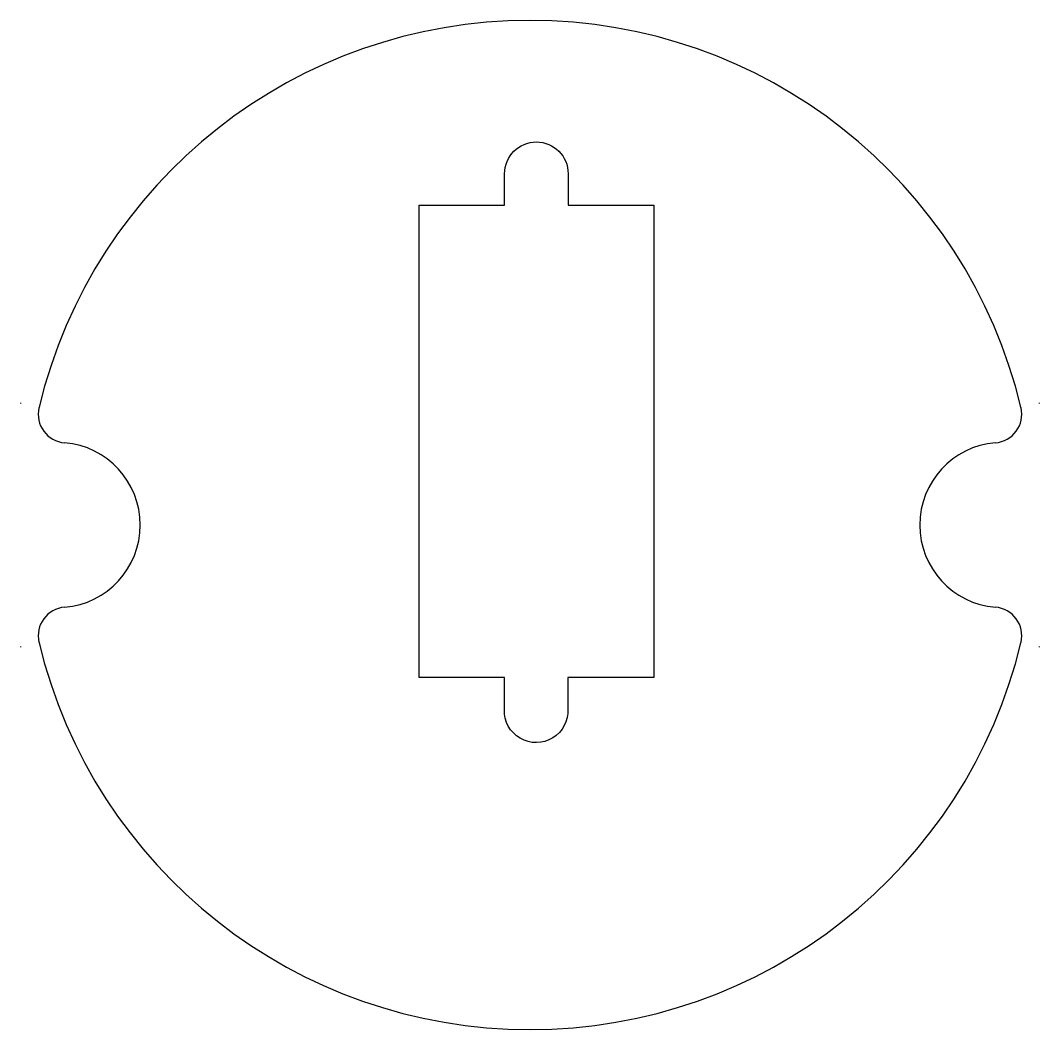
# Model space of a CAD drawing. Header units: millimetres. Extents: x -16.1 to 16.1, y -15.9 to 15.9.
import ezdxf

# ---------------------------------------------------------------- set-up
doc = ezdxf.new("R2010")
doc.units = ezdxf.units.MM
doc.layers.get('0').update_dxf_attribs({"linetype": 'CONTINUOUS'})

msp = doc.modelspace()

# ---------------------------------------------------------------- linework, layer by layer
msp.add_lwpolyline([(3.896, 10.073), (3.896, -4.805), (1.192, -4.805), (1.192, -5.799, -1.045454), (-0.808, -5.821), (-0.808, -4.805), (-3.491, -4.805), (-3.491, 10.073), (-0.798, 10.073), (-0.798, 11.068, -1), (1.202, 11.068), (1.202, 10.073)], format="xyb", close=True)
for centre, radius, start, end in [((0, 0), 15.9, 13.4861, 166.5139), ((-13.614, 3.265), 2.5, 166.5139, 167.095), ((-14.589, 3.488), 0.9, 167.095, 265.3082), ((-13.614, 3.265), 1.9, 166.5139, 167.095), ((14.589, 3.488), 0.9, -85.3082, 12.905), ((13.614, 3.265), 1.9, 12.905, 13.4861), ((13.614, 3.265), 2.5, 12.905, 13.4861), ((-14.875, 0), 2.6, -85.3082, 85.3082), ((14.875, 0), 2.6, 94.6918, 265.3082), ((-14.589, -3.488), 0.9, 94.6918, 192.905), ((14.589, -3.488), 0.9, -12.905, 85.3082), ((-13.614, -3.265), 2.5, 192.905, 193.4861), ((-13.614, -3.265), 1.9, 192.905, 193.4861), ((0, 0), 15.9, 193.4861, 346.5139), ((13.614, -3.265), 1.9, 346.5139, 347.095), ((13.614, -3.265), 2.5, 346.5139, 347.095)]:
    msp.add_arc(centre, radius, start, end)

doc.saveas('drawing.dxf')
